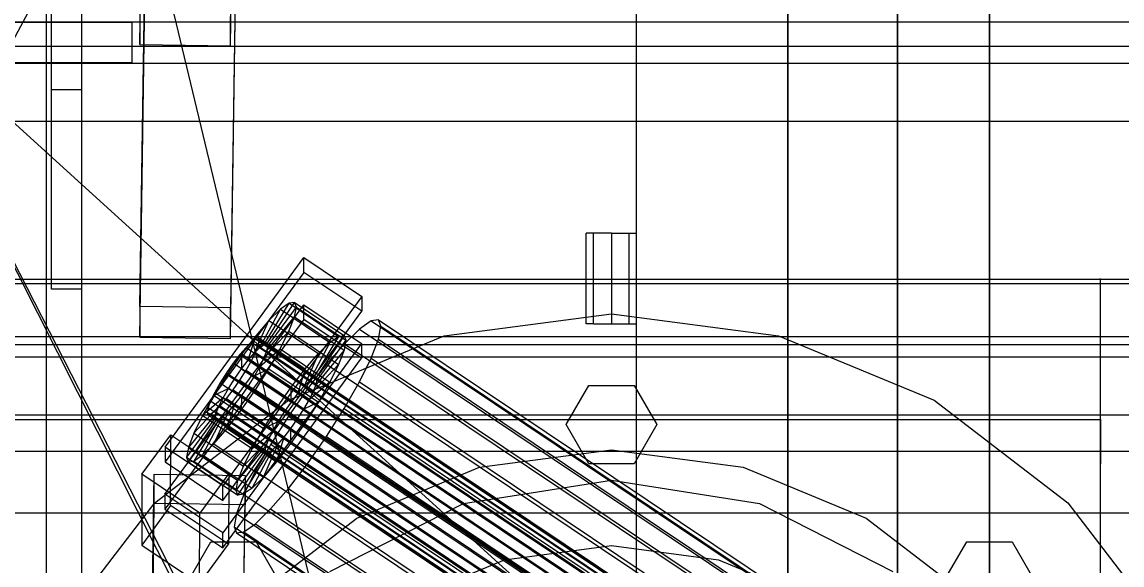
# Model space of a CAD drawing. Header units: millimetres. Extents: x -1970 to 34302, y -80068 to 6837.
# Drawn here: x -401.9 to -183.8, y -34171.8 to -34064.1 of the extents above; entities that cross this region are included whole.
import ezdxf

# ---------------------------------------------------------------- set-up
doc = ezdxf.new("R2010")
doc.units = ezdxf.units.MM
for name, color, linetype, lineweight in [('COTAS_O', 1, 'Continuous', 0), ('frontal_briquetadora', 7, 'Continuous', 0), ('frontal_C01', 7, 'Continuous', 0), ('frontal_C02', 7, 'Continuous', 0), ('frontal_mezcladora', 7, 'Continuous', 0)]:
    doc.layers.add(name, color=color, linetype=linetype, lineweight=lineweight)
doc.dimstyles.new('R19_100', dxfattribs={"dimtxt": 250, "dimasz": 150, "dimexe": 150, "dimexo": 80, "dimgap": 100, "dimtad": 1, "dimtih": 1, "dimtoh": 1, "dimdsep": 46, "dimcen": 0.09, "dimadec": 0, "dimazin": 0, "dimtfac": 1, "dimtdec": 4, "dimtofl": 0, "dimtmove": 0, "dimatfit": 3, "dimfxl": 1, "dimtolj": 1, "dimtzin": 0, "dimarcsym": 0})

# ---------------------------------------------------------------- blocks, each defined once
blk = doc.blocks.new('*D35')
at = {"layer": 'COTAS_O', "color": 0, "lineweight": -2, "transparency": 16777216}
for p, q in [((-1725, -34320), (-1725, -33550)), ((1725, -34320), (1725, -33550)), ((-1575, -33700), (1575, -33700))]:
    blk.add_line(p, q, dxfattribs=at)
at = {"layer": 'COTAS_O', "color": 0, "transparency": 16777216}
for points in [[(-1575, -33675), (-1575, -33725), (-1725, -33700)], [(1575, -33675), (1575, -33725), (1725, -33700)]]:
    blk.add_solid(points, dxfattribs=at)
at = {"layer": 'Defpoints', "color": 0, "transparency": 16777216}
for p in [(1725, -33700), (-1725, -34400), (1725, -34400)]:
    blk.add_point(p, dxfattribs=at)
blk = doc.blocks.new('*D38')
at = {"layer": 'COTAS_O', "color": 0, "lineweight": -2, "transparency": 16777216}
for p, q in [((-570, -33700), (200, -33700)), ((50, -34750), (50, -33850)), ((-570, -34900), (200, -34900))]:
    blk.add_line(p, q, dxfattribs=at)
at = {"layer": 'COTAS_O', "color": 0, "transparency": 16777216}
for points in [[(25, -33850), (75, -33850), (50, -33700)], [(25, -34750), (75, -34750), (50, -34900)]]:
    blk.add_solid(points, dxfattribs=at)
at = {"layer": 'Defpoints', "color": 0, "transparency": 16777216}
for p in [(-650, -33700), (50, -33700), (-650, -34900)]:
    blk.add_point(p, dxfattribs=at)
blk = doc.blocks.new('*D39')
at = {"layer": 'COTAS_O', "color": 0, "lineweight": -2, "transparency": 16777216}
for p, q in [((-650, -34820), (-650, -34050)), ((650, -34820), (650, -34050)), ((-500, -34200), (500, -34200))]:
    blk.add_line(p, q, dxfattribs=at)
at = {"layer": 'COTAS_O', "color": 0, "transparency": 16777216}
for points in [[(-500, -34175), (-500, -34225), (-650, -34200)], [(500, -34175), (500, -34225), (650, -34200)]]:
    blk.add_solid(points, dxfattribs=at)
at = {"layer": 'Defpoints', "color": 0, "transparency": 16777216}
for p in [(650, -34200), (-650, -34900), (650, -34900)]:
    blk.add_point(p, dxfattribs=at)

msp = doc.modelspace()

# ---------------------------------------------------------------- linework, layer by layer
at = {"layer": 'frontal_briquetadora'}
for p, q in [((-430, -33820), (-223.45, -34680)), ((-210, -34260), (-210, -33820)), ((-210, -34680), (-210, -33820)), ((-430, -34060), (-210, -34260)), ((-430, -34060), (-210, -34490)), ((-430, -34060), (-210, -34496)), ((-210, -34060), (-210, -34490)), ((-210, -34260), (-210, -34060)), ((-210, -34060), (-210, -34496)), ((-210, -34060), (-210, -34305)), ((-210, -34116.167), (-210, -34115)), ((-210, -34119.649), (-210, -34116.167)), ((-188, -34116.167), (-188, -34115)), ((-188, -34119.649), (-188, -34116.167)), ((-210, -34125.397), (-210, -34119.649)), ((-188, -34125.397), (-188, -34119.649)), ((-210, -34133.327), (-210, -34125.397)), ((-188, -34133.327), (-188, -34125.397)), ((-210, -34143.323), (-210, -34133.327)), ((-188, -34143.323), (-188, -34133.327)), ((-188, -34135.964), (-188, -34134.226)), ((-188, -34139.095), (-188, -34135.964)), ((-188, -34143), (-188, -34139.095)), ((-430, -34143), (-188, -34143)), ((-188, -34143), (-188, -34146.905)), ((-210, -34155.238), (-210, -34143.323)), ((-188, -34155.238), (-188, -34143.323)), ((-188, -34146.905), (-188, -34150.036)), ((-188, -34150.036), (-188, -34151.774)), ((-210, -34168.9), (-210, -34155.238)), ((-188, -34168.9), (-188, -34155.238)), ((-210, -34184.11), (-210, -34168.9)), ((-188, -34184.11), (-188, -34168.9))]:
    msp.add_line(p, q, dxfattribs=at)
at = {"layer": 'frontal_C01'}
for p, q in [((-250, -32681.31), (-250, -35586.788)), ((-250, -35591.549), (-250, -32686.07)), ((-378.512, -34120.587), (-375.644, -33927.587)), ((-357.646, -33927.83), (-360.514, -34120.83)), ((-378.512, -34126.675), (-375.644, -33933.675)), ((-360.514, -34126.918), (-357.646, -33933.918)), ((-228.298, -33961.061), (-228.298, -34257.758)), ((-228.298, -34263.476), (-228.298, -33966.78)), ((-396, -34077.596), (-396, -33974.596)), ((-390, -34077.596), (-390, -33974.596)), ((-397, -35975), (-397, -34032.596)), ((-390, -35975), (-390, -34032.596)), ((-390, -34077.596), (-396, -34077.596)), ((-450, -34115.971), (450, -34115.971)), ((-425, -34115.14), (425, -34115.14)), ((-360.514, -34120.83), (-378.512, -34120.587)), ((-378.512, -34120.587), (-378.512, -34126.675)), ((-360.514, -34126.918), (-360.514, -34120.83)), ((425, -34126.571), (-425, -34126.571)), ((-378.512, -34126.675), (-360.514, -34126.918)), ((450, -34128.146), (-450, -34128.146)), ((425, -34130.602), (-425, -34130.602)), ((-425, -34142.033), (425, -34142.033)), ((450, -34149.31), (-450, -34149.31)), ((-450, -34161.485), (450, -34161.485))]:
    msp.add_line(p, q, dxfattribs=at)
at = {"layer": 'frontal_C02'}
for p, q in [((-250, -32976.99), (-250, -35767.535)), ((-250, -35772.314), (-250, -32981.769)), ((-397, -35975), (-397, -33576.746)), ((-390, -35975), (-390, -33576.746)), ((-378.512, -34068.615), (-375.644, -33874.847)), ((-360.514, -34068.858), (-357.646, -33875.091)), ((-228.298, -33902.474), (-228.298, -34187.295)), ((-228.298, -34193.036), (-228.298, -33908.215)), ((-430, -34117.136), (-375, -34014.136)), ((-396, -34117.136), (-396, -34014.136)), ((-390, -34117.136), (-390, -34014.136)), ((-480, -34064.136), (-380, -34064.136)), ((430, -34064.136), (-430, -34064.136)), ((-380, -34072.136), (-380, -34064.136)), ((-378.512, -34062.769), (-378.512, -34068.615)), ((-360.514, -34068.858), (-360.514, -34063.013)), ((-378.512, -34068.615), (-360.514, -34068.858)), ((425, -34068.978), (-425, -34068.978)), ((-480, -34072.136), (-380, -34072.136)), ((-463, -34072.136), (-397, -34072.136)), ((425, -34072.349), (-425, -34072.349)), ((-397, -34072.136), (-390, -34072.136)), ((-397, -35975), (-397, -34072.136)), ((-390, -35975), (-390, -34072.136)), ((-425, -34083.825), (425, -34083.825)), ((-373.501, -34148.455), (-345.969, -34110.862)), ((-345.981, -34113.784), (-345.969, -34110.862)), ((-345.969, -34110.862), (-334.501, -34118.545)), ((-345.981, -34113.784), (-373.513, -34151.377)), ((-334.513, -34121.468), (-345.981, -34113.784)), ((-390, -34117.136), (-396, -34117.136)), ((-334.501, -34118.545), (-362.033, -34156.138)), ((-334.501, -34118.545), (-334.513, -34121.468)), ((-373.539, -34157.807), (-346.008, -34120.214)), ((-354.71, -34128.717), (-350.645, -34121.113)), ((-353.892, -34128.142), (-348.918, -34119.898)), ((-353.378, -34128.072), (-347.835, -34119.751)), ((-353.205, -34128.513), (-347.47, -34120.681)), ((-350.645, -34121.113), (-352.899, -34123.312)), ((-348.918, -34119.898), (-350.645, -34121.113)), ((-350.645, -34121.113), (-340.816, -34127.699)), ((-347.835, -34119.751), (-348.918, -34119.898)), ((-348.918, -34119.898), (-339.088, -34126.484)), ((-347.847, -34122.625), (-347.47, -34120.681)), ((-347.835, -34119.751), (-338.005, -34126.337)), ((-347.47, -34120.681), (-347.835, -34119.751)), ((-347.47, -34120.681), (-337.64, -34127.267)), ((-346.02, -34123.137), (-346.008, -34120.214)), ((-346.008, -34120.214), (-334.539, -34127.898)), ((-346.02, -34123.137), (-373.551, -34160.73)), ((-362.045, -34159.061), (-334.513, -34121.468)), ((-355.777, -34129.759), (-352.899, -34123.312)), ((-352.899, -34123.312), (-355.525, -34126.346)), ((-353.384, -34129.434), (-347.847, -34122.625)), ((-352.899, -34123.312), (-343.069, -34129.898)), ((-348.941, -34125.451), (-347.847, -34122.625)), ((-347.847, -34122.625), (-338.017, -34129.211)), ((-334.551, -34130.82), (-346.02, -34123.137)), ((-332.629, -34123.403), (-334.938, -34125.027)), ((-331.181, -34123.206), (-332.629, -34123.403)), ((-332.629, -34123.403), (-148.32, -34246.887)), ((-330.692, -34124.45), (-331.181, -34123.206)), ((-331.181, -34123.206), (-146.872, -34246.69)), ((-353.902, -34130.772), (-348.941, -34125.451)), ((-350.678, -34128.966), (-348.941, -34125.451)), ((-348.941, -34125.451), (-339.111, -34132.037)), ((-334.938, -34125.027), (-337.95, -34127.967)), ((-334.938, -34125.027), (-150.629, -34248.511)), ((-331.197, -34127.049), (-330.692, -34124.45)), ((-330.692, -34124.45), (-146.383, -34247.934)), ((-355.525, -34126.346), (-358.345, -34130.008)), ((-356.348, -34127.62), (-357.415, -34128.661)), ((-357.021, -34131.196), (-355.525, -34126.346)), ((-355.53, -34127.044), (-356.348, -34127.62)), ((-356.348, -34127.62), (-142.549, -34270.861)), ((-355.017, -34126.974), (-355.53, -34127.044)), ((-355.53, -34127.044), (-141.731, -34270.286)), ((-355.525, -34126.346), (-345.695, -34132.932)), ((-355.022, -34128.336), (-354.844, -34127.415)), ((-354.844, -34127.415), (-355.017, -34126.974)), ((-355.017, -34126.974), (-141.218, -34270.216)), ((-354.844, -34127.415), (-141.045, -34270.657)), ((-340.816, -34127.699), (-344.88, -34135.303)), ((-339.088, -34126.484), (-344.062, -34134.728)), ((-338.005, -34126.337), (-343.549, -34134.658)), ((-337.64, -34127.267), (-343.376, -34135.099)), ((-343.069, -34129.898), (-340.816, -34127.699)), ((-340.816, -34127.699), (-339.088, -34126.484)), ((-339.088, -34126.484), (-338.005, -34126.337)), ((-337.64, -34127.267), (-338.017, -34129.211)), ((-338.005, -34126.337), (-337.64, -34127.267)), ((-332.659, -34130.826), (-331.197, -34127.049)), ((-331.197, -34127.049), (-146.887, -34250.533)), ((-334.539, -34127.898), (-362.071, -34165.491)), ((-358.345, -34130.008), (-361.166, -34134.049)), ((-357.415, -34128.661), (-358.659, -34130.099)), ((-358.345, -34130.008), (-358.357, -34132.931)), ((-348.515, -34136.594), (-358.345, -34130.008)), ((-357.415, -34128.661), (-143.617, -34271.903)), ((-357.021, -34131.196), (-355.777, -34129.759)), ((-356.363, -34131.34), (-355.541, -34129.675)), ((-355.777, -34129.759), (-354.71, -34128.717)), ((-345.947, -34136.345), (-355.777, -34129.759)), ((-355.541, -34129.675), (-355.022, -34128.336)), ((-355.541, -34129.675), (-141.742, -34272.916)), ((-355.022, -34128.336), (-141.224, -34271.577)), ((-354.725, -34132.437), (-350.678, -34128.966)), ((-354.71, -34128.717), (-353.892, -34128.142)), ((-344.88, -34135.303), (-354.71, -34128.717)), ((-353.384, -34129.434), (-353.902, -34130.772)), ((-353.892, -34128.142), (-353.378, -34128.072)), ((-344.062, -34134.728), (-353.892, -34128.142)), ((-353.205, -34128.513), (-353.384, -34129.434)), ((-343.554, -34136.02), (-353.384, -34129.434)), ((-343.549, -34134.658), (-353.378, -34128.072)), ((-353.378, -34128.072), (-353.205, -34128.513)), ((-343.376, -34135.099), (-353.205, -34128.513)), ((-352.938, -34132.93), (-350.678, -34128.966)), ((-350.678, -34128.966), (-340.848, -34135.552)), ((-343.069, -34129.898), (-345.947, -34136.345)), ((-345.695, -34132.932), (-343.069, -34129.898)), ((-338.017, -34129.211), (-343.554, -34136.02)), ((-337.95, -34127.967), (-341.461, -34132.023)), ((-338.017, -34129.211), (-339.111, -34132.037)), ((-337.95, -34127.967), (-153.641, -34251.451)), ((-334.539, -34127.898), (-334.551, -34130.82)), ((-362.083, -34168.413), (-334.551, -34130.82)), ((-359.995, -34131.833), (-361.332, -34133.747)), ((-358.659, -34130.099), (-359.995, -34131.833)), ((-146.196, -34275.075), (-359.995, -34131.833)), ((-358.659, -34130.099), (-144.861, -34273.34)), ((-358.357, -34132.931), (-357.021, -34131.196)), ((-357.434, -34133.217), (-356.363, -34131.34)), ((-347.191, -34137.782), (-357.021, -34131.196)), ((-356.363, -34131.34), (-142.565, -34274.581)), ((-353.902, -34130.772), (-354.725, -34132.437)), ((-344.073, -34137.358), (-353.902, -34130.772)), ((-341.461, -34132.023), (-345.231, -34136.919)), ((-339.111, -34132.037), (-344.073, -34137.358)), ((-341.461, -34132.023), (-157.152, -34255.507)), ((-339.111, -34132.037), (-340.848, -34135.552)), ((-334.981, -34135.525), (-332.659, -34130.826)), ((-332.659, -34130.826), (-148.35, -34254.31)), ((-361.166, -34134.049), (-363.797, -34138.193)), ((-361.332, -34133.747), (-362.578, -34135.71)), ((-361.332, -34133.747), (-147.533, -34276.989)), ((-359.693, -34134.845), (-361.166, -34134.049)), ((-361.166, -34134.049), (-351.336, -34140.635)), ((-359.693, -34134.845), (-358.357, -34132.931)), ((-358.68, -34135.18), (-357.434, -34133.217)), ((-358.357, -34132.931), (-348.527, -34139.517)), ((-357.434, -34133.217), (-143.635, -34276.459)), ((-355.796, -34134.315), (-357.042, -34136.278)), ((-354.725, -34132.437), (-355.796, -34134.315)), ((-355.796, -34134.315), (-352.938, -34132.93)), ((-345.966, -34140.901), (-355.796, -34134.315)), ((-355.569, -34137.074), (-352.938, -34132.93)), ((-344.895, -34139.023), (-354.725, -34132.437)), ((-352.938, -34132.93), (-343.108, -34139.516)), ((-348.515, -34136.594), (-345.695, -34132.932)), ((-345.695, -34132.932), (-347.191, -34137.782)), ((-362.578, -34135.71), (-363.648, -34137.588)), ((-362.578, -34135.71), (-148.779, -34278.952)), ((-360.939, -34136.808), (-359.693, -34134.845)), ((-360.017, -34137.094), (-358.68, -34135.18)), ((-349.863, -34141.431), (-359.693, -34134.845)), ((-358.68, -34135.18), (-144.881, -34278.422)), ((-357.042, -34136.278), (-358.378, -34138.192)), ((-357.042, -34136.278), (-355.569, -34137.074)), ((-347.212, -34142.864), (-357.042, -34136.278)), ((-345.947, -34136.345), (-347.191, -34137.782)), ((-344.88, -34135.303), (-345.947, -34136.345)), ((-340.848, -34135.552), (-344.895, -34139.023)), ((-344.062, -34134.728), (-344.88, -34135.303)), ((-344.073, -34137.358), (-343.554, -34136.02)), ((-343.549, -34134.658), (-344.062, -34134.728)), ((-343.554, -34136.02), (-343.376, -34135.099)), ((-343.376, -34135.099), (-343.549, -34134.658)), ((-340.848, -34135.552), (-343.108, -34139.516)), ((-338.003, -34140.825), (-334.981, -34135.525)), ((-334.981, -34135.525), (-150.672, -34259.009)), ((-363.797, -34138.193), (-366.057, -34142.157)), ((-362.01, -34138.686), (-366.057, -34142.157)), ((-363.648, -34137.588), (-364.471, -34139.253)), ((-360.939, -34136.808), (-363.797, -34138.193)), ((-363.797, -34138.193), (-353.967, -34144.778)), ((-363.648, -34137.588), (-149.85, -34280.829)), ((-362.833, -34140.351), (-362.01, -34138.686)), ((-362.01, -34138.686), (-360.939, -34136.808)), ((-352.18, -34145.271), (-362.01, -34138.686)), ((-361.352, -34138.829), (-360.017, -34137.094)), ((-351.109, -34143.394), (-360.939, -34136.808)), ((-360.017, -34137.094), (-146.218, -34280.336)), ((-358.378, -34138.192), (-359.714, -34139.927)), ((-358.39, -34141.114), (-355.569, -34137.074)), ((-358.378, -34138.192), (-358.39, -34141.114)), ((-348.548, -34144.778), (-358.378, -34138.192)), ((-355.569, -34137.074), (-345.739, -34143.66)), ((-351.336, -34140.635), (-348.515, -34136.594)), ((-345.231, -34136.919), (-349.002, -34142.321)), ((-348.527, -34139.517), (-348.515, -34136.594)), ((-347.191, -34137.782), (-348.527, -34139.517)), ((-160.922, -34260.403), (-345.231, -34136.919)), ((-344.895, -34139.023), (-344.073, -34137.358)), ((-362.833, -34140.351), (-367.794, -34145.672)), ((-364.989, -34140.591), (-365.168, -34141.512)), ((-364.471, -34139.253), (-364.989, -34140.591)), ((-364.989, -34140.591), (-151.191, -34283.833)), ((-364.471, -34139.253), (-150.672, -34282.494)), ((-363.664, -34141.308), (-362.596, -34140.266)), ((-363.351, -34141.689), (-362.833, -34140.351)), ((-353.003, -34146.936), (-362.833, -34140.351)), ((-362.596, -34140.266), (-361.352, -34138.829)), ((-362.596, -34140.266), (-148.798, -34283.508)), ((-361.352, -34138.829), (-147.554, -34282.07)), ((-359.714, -34139.927), (-361.21, -34144.777)), ((-359.714, -34139.927), (-360.958, -34141.364)), ((-349.884, -34146.512), (-359.714, -34139.927)), ((-353.967, -34144.778), (-351.336, -34140.635)), ((-351.336, -34140.635), (-349.863, -34141.431)), ((-348.527, -34139.517), (-349.863, -34141.431)), ((-347.212, -34142.864), (-345.966, -34140.901)), ((-345.966, -34140.901), (-344.895, -34139.023)), ((-343.108, -34139.516), (-345.966, -34140.901)), ((-343.108, -34139.516), (-345.739, -34143.66)), ((-341.52, -34146.364), (-338.003, -34140.825)), ((-338.003, -34140.825), (-153.694, -34264.309)), ((-363.53, -34142.61), (-369.265, -34150.442)), ((-363.357, -34143.051), (-368.9, -34151.372)), ((-363.351, -34141.689), (-368.888, -34148.498)), ((-362.843, -34142.981), (-367.817, -34151.225)), ((-366.057, -34142.157), (-367.794, -34145.672)), ((-362.025, -34142.406), (-366.09, -34150.01)), ((-366.057, -34142.157), (-356.228, -34148.743)), ((-365.168, -34141.512), (-364.995, -34141.953)), ((-365.168, -34141.512), (-151.369, -34284.754)), ((-364.995, -34141.953), (-364.482, -34141.883)), ((-364.995, -34141.953), (-151.196, -34285.194)), ((-364.482, -34141.883), (-363.664, -34141.308)), ((-364.482, -34141.883), (-150.683, -34285.125)), ((-360.958, -34141.364), (-363.836, -34147.811)), ((-363.664, -34141.308), (-149.865, -34284.549)), ((-363.53, -34142.61), (-363.351, -34141.689)), ((-363.357, -34143.051), (-363.53, -34142.61)), ((-353.7, -34149.196), (-363.53, -34142.61)), ((-362.843, -34142.981), (-363.357, -34143.051)), ((-353.527, -34149.637), (-363.357, -34143.051)), ((-353.521, -34148.275), (-363.351, -34141.689)), ((-362.025, -34142.406), (-362.843, -34142.981)), ((-353.014, -34149.567), (-362.843, -34142.981)), ((-360.958, -34141.364), (-362.025, -34142.406)), ((-352.196, -34148.991), (-362.025, -34142.406)), ((-361.21, -34144.777), (-358.39, -34141.114)), ((-351.128, -34147.95), (-360.958, -34141.364)), ((-358.39, -34141.114), (-348.56, -34147.7)), ((-349.002, -34142.321), (-352.519, -34147.86)), ((-349.863, -34141.431), (-351.109, -34143.394)), ((-349.002, -34142.321), (-164.693, -34265.805)), ((-348.548, -34144.778), (-347.212, -34142.864)), ((-345.739, -34143.66), (-347.212, -34142.864)), ((-363.836, -34147.811), (-361.21, -34144.777)), ((-361.21, -34144.777), (-351.38, -34151.362)), ((-356.228, -34148.743), (-353.967, -34144.778)), ((-356.228, -34148.743), (-352.18, -34145.271)), ((-353.967, -34144.778), (-351.109, -34143.394)), ((-352.18, -34145.271), (-353.003, -34146.936)), ((-351.109, -34143.394), (-352.18, -34145.271)), ((-349.884, -34146.512), (-348.548, -34144.778)), ((-345.739, -34143.66), (-348.56, -34147.7)), ((-348.56, -34147.7), (-348.548, -34144.778)), ((-378.086, -34153.843), (-372.35, -34146.012)), ((-372.408, -34160.04), (-372.35, -34146.012)), ((-372.35, -34146.012), (-360.882, -34153.695)), ((-367.794, -34145.672), (-368.888, -34148.498)), ((-367.794, -34145.672), (-357.964, -34152.258)), ((-357.964, -34152.258), (-353.003, -34146.936)), ((-353.003, -34146.936), (-353.521, -34148.275)), ((-351.38, -34151.362), (-349.884, -34146.512)), ((-351.128, -34147.95), (-349.884, -34146.512)), ((-345.291, -34151.766), (-341.52, -34146.364)), ((-341.52, -34146.364), (-157.211, -34269.848)), ((-373.501, -34148.455), (-373.513, -34151.377)), ((-362.033, -34156.138), (-373.501, -34148.455)), ((-368.888, -34148.498), (-369.265, -34150.442)), ((-368.888, -34148.498), (-359.058, -34155.083)), ((-366.09, -34150.01), (-363.836, -34147.811)), ((-363.836, -34147.811), (-354.006, -34154.397)), ((-359.436, -34157.028), (-353.7, -34149.196)), ((-359.07, -34157.958), (-353.527, -34149.637)), ((-359.058, -34155.083), (-353.521, -34148.275)), ((-357.987, -34157.811), (-353.014, -34149.567)), ((-357.964, -34152.258), (-356.228, -34148.743)), ((-356.26, -34156.596), (-352.196, -34148.991)), ((-352.519, -34147.86), (-355.541, -34153.16)), ((-354.006, -34154.397), (-351.128, -34147.95)), ((-353.521, -34148.275), (-353.7, -34149.196)), ((-353.7, -34149.196), (-353.527, -34149.637)), ((-353.527, -34149.637), (-353.014, -34149.567)), ((-353.014, -34149.567), (-352.196, -34148.991)), ((-352.519, -34147.86), (-168.21, -34271.344)), ((-352.196, -34148.991), (-351.128, -34147.95)), ((-348.56, -34147.7), (-351.38, -34151.362)), ((-373.513, -34151.377), (-362.045, -34159.061)), ((-369.265, -34150.442), (-368.9, -34151.372)), ((-369.265, -34150.442), (-359.436, -34157.028)), ((-368.9, -34151.372), (-367.817, -34151.225)), ((-368.9, -34151.372), (-359.07, -34157.958)), ((-367.817, -34151.225), (-366.09, -34150.01)), ((-367.817, -34151.225), (-357.987, -34157.811)), ((-366.09, -34150.01), (-356.26, -34156.596)), ((-351.38, -34151.362), (-354.006, -34154.397)), ((-349.061, -34156.662), (-345.291, -34151.766)), ((-345.291, -34151.766), (-160.982, -34275.25)), ((-378.512, -34347.59), (-375.644, -34153.823)), ((-378.086, -34153.843), (-378.143, -34167.872)), ((-366.618, -34161.527), (-378.086, -34153.843)), ((-375.644, -34159.669), (-375.644, -34153.823)), ((-375.644, -34153.823), (-357.646, -34154.067)), ((-360.882, -34153.695), (-366.618, -34161.527)), ((-360.882, -34153.695), (-360.939, -34167.724)), ((-359.058, -34155.083), (-357.964, -34152.258)), ((-355.541, -34153.16), (-357.863, -34157.859)), ((-355.541, -34153.16), (-171.232, -34276.644)), ((-362.045, -34159.061), (-362.033, -34156.138)), ((-357.646, -34154.067), (-360.514, -34347.834)), ((-359.436, -34157.028), (-359.058, -34155.083)), ((-357.646, -34154.067), (-357.646, -34159.912)), ((-354.006, -34154.397), (-356.26, -34156.596)), ((-373.539, -34157.807), (-373.551, -34160.73)), ((-362.071, -34165.491), (-373.539, -34157.807)), ((-359.07, -34157.958), (-359.436, -34157.028)), ((-357.863, -34157.859), (-359.326, -34161.636)), ((-357.987, -34157.811), (-359.07, -34157.958)), ((-356.26, -34156.596), (-357.987, -34157.811)), ((-357.863, -34157.859), (-173.554, -34281.342)), ((-352.572, -34160.718), (-349.061, -34156.662)), ((-349.061, -34156.662), (-164.752, -34280.146)), ((-378.512, -34353.436), (-375.644, -34159.669)), ((-372.408, -34160.04), (-378.143, -34167.872)), ((-357.646, -34159.912), (-375.644, -34159.669)), ((-360.939, -34167.724), (-372.408, -34160.04)), ((-360.514, -34353.679), (-357.646, -34159.912)), ((-373.551, -34160.73), (-362.083, -34168.413)), ((-366.675, -34175.556), (-366.618, -34161.527)), ((-359.326, -34161.636), (-359.83, -34164.235)), ((-359.326, -34161.636), (-175.016, -34285.12)), ((-355.584, -34163.658), (-352.572, -34160.718)), ((-352.572, -34160.718), (-168.263, -34284.202)), ((-359.83, -34164.235), (-359.341, -34165.479)), ((-359.83, -34164.235), (-175.521, -34287.719)), ((-357.893, -34165.282), (-355.584, -34163.658)), ((-355.584, -34163.658), (-171.275, -34287.142)), ((-362.083, -34168.413), (-362.071, -34165.491)), ((-359.341, -34165.479), (-357.893, -34165.282)), ((-359.341, -34165.479), (-175.032, -34288.963)), ((-357.893, -34165.282), (-173.584, -34288.766)), ((-378.143, -34167.872), (-366.675, -34175.556)), ((-366.675, -34175.556), (-360.939, -34167.724))]:
    msp.add_line(p, q, dxfattribs=at)
at = {"layer": 'frontal_mezcladora'}
for p, q in [((-280, -34450), (-280, -34020)), ((-288.536, -34106), (-290, -34106)), ((-290, -34124), (-290, -34106)), ((-285, -34106), (-288.536, -34106)), ((-288.536, -34124), (-288.536, -34106)), ((-285, -34106), (-281.464, -34106)), ((-285, -34106), (-285, -34124)), ((-281.464, -34106), (-280, -34106)), ((-281.464, -34124), (-281.464, -34106)), ((-280, -34124), (-280, -34106)), ((-318.129, -34126.361), (-285, -34122)), ((-285, -34122), (-251.871, -34126.361)), ((-288.536, -34124), (-290, -34124)), ((-288.536, -34124), (-285, -34124)), ((-285, -34124), (-281.464, -34124)), ((-281.464, -34124), (-280, -34124)), ((-349, -34139.149), (-318.129, -34126.361)), ((-251.871, -34126.361), (-221, -34139.149)), ((-294, -34144), (-289.5, -34136.206)), ((-289.5, -34136.206), (-280.5, -34136.206)), ((-280.5, -34136.206), (-276, -34144)), ((-375.51, -34159.49), (-349, -34139.149)), ((-221, -34139.149), (-194.49, -34159.49)), ((-289.5, -34151.794), (-294, -34144)), ((-276, -34144), (-280.5, -34151.794)), ((-311.141, -34152.441), (-285, -34149)), ((-285, -34149), (-258.859, -34152.441)), ((-280.5, -34151.794), (-289.5, -34151.794)), ((-335.5, -34162.531), (-311.141, -34152.441)), ((-258.859, -34152.441), (-234.5, -34162.531)), ((-314.357, -34159.65), (-285, -34155)), ((-285, -34155), (-255.643, -34159.65)), ((-395.851, -34186), (-375.51, -34159.49)), ((-340.84, -34173.143), (-314.357, -34159.65)), ((-255.643, -34159.65), (-229.16, -34173.143)), ((-194.49, -34159.49), (-174.149, -34186)), ((-356.418, -34178.582), (-335.5, -34162.531)), ((-234.5, -34162.531), (-213.582, -34178.582)), ((-368.953, -34175.047), (-364.453, -34167.252)), ((-364.453, -34167.252), (-355.453, -34167.252)), ((-355.453, -34167.252), (-350.953, -34175.047)), ((-306.223, -34170.794), (-285, -34168)), ((-285, -34168), (-263.777, -34170.794)), ((-219.047, -34175.047), (-214.547, -34167.252)), ((-214.547, -34167.252), (-205.547, -34167.252)), ((-205.547, -34167.252), (-201.047, -34175.047)), ((-326, -34178.986), (-306.223, -34170.794)), ((-263.777, -34170.794), (-244, -34178.986))]:
    msp.add_line(p, q, dxfattribs=at)

# ---------------------------------------------------------------- dimensions: what is measured, and where the dimension line sits
at = {"layer": 'COTAS_O'}
for p1, p2, distance, picture, middle in [((-1725, -34400), (1725, -34400), 700, '*D35', (0, -33700)), ((-650, -34900), (-650, -33700), -700, '*D38', (50, -34300)), ((-650, -34900), (650, -34900), 700, '*D39', (0, -34200))]:
    dim = msp.add_aligned_dim(p1=p1, p2=p2, distance=distance, text='<> O', dimstyle='R19_100', dxfattribs=at)
    dim.commit()
    dim.dimension.update_dxf_attribs({"geometry": picture, "text_midpoint": middle})

doc.saveas('drawing.dxf')
